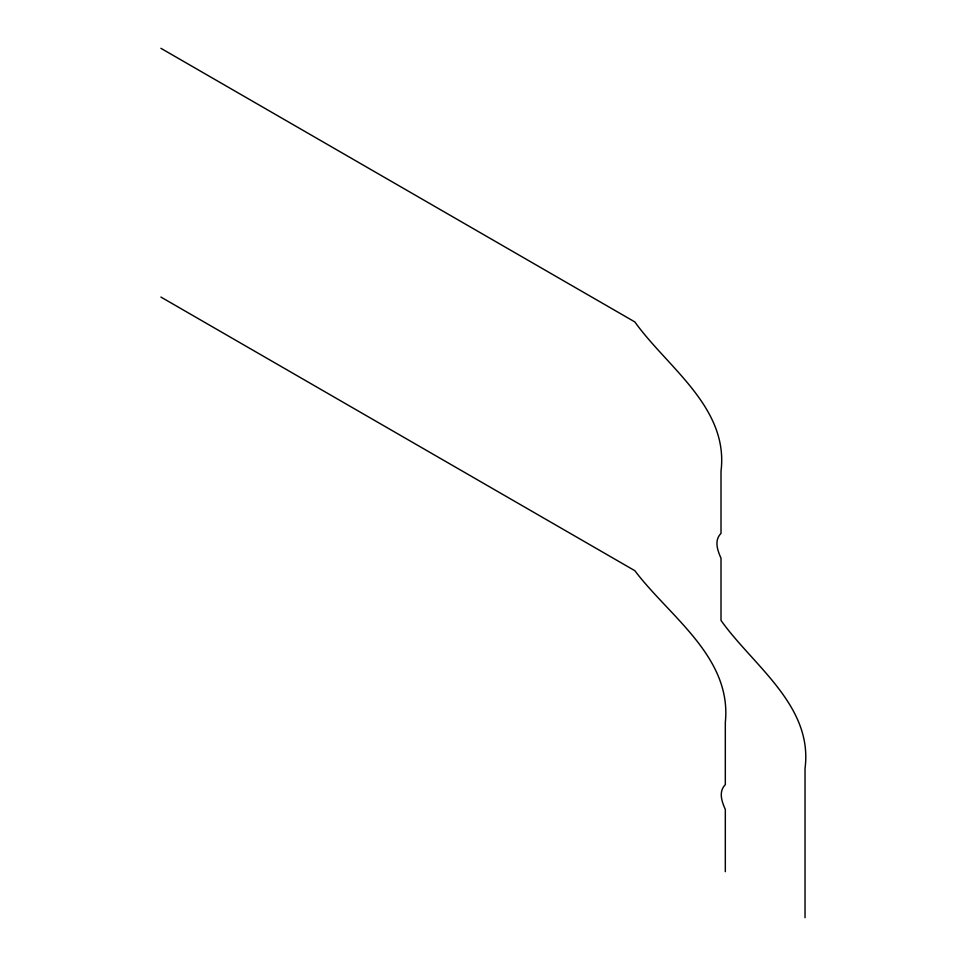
<?xml version="1.0" encoding="UTF-8"?>
<svg xmlns="http://www.w3.org/2000/svg" width="966" height="966" viewBox="0 0 966 966"><rect width="100%" height="100%" fill="white"/><g stroke="black" fill="none" stroke-linecap="round" stroke-linejoin="round"><path stroke-width="1.45" d="M160.899 48.3L634.843 321.932C667.373 367.466 728.907 407.592 721.01 471.179L721.01 533.377C713.946 540.513 717.521 550.354 721.01 558.251L721.01 620.438C753.057 665.646 813.251 705.76 805.028 768.441L805.028 917.7M160.899 297.057L634.843 570.689C669.547 616.743 732.011 657.146 725.321 722.423L725.321 784.621C718.293 791.782 721.843 801.599 725.321 809.496L725.321 871.682"/></g></svg>
